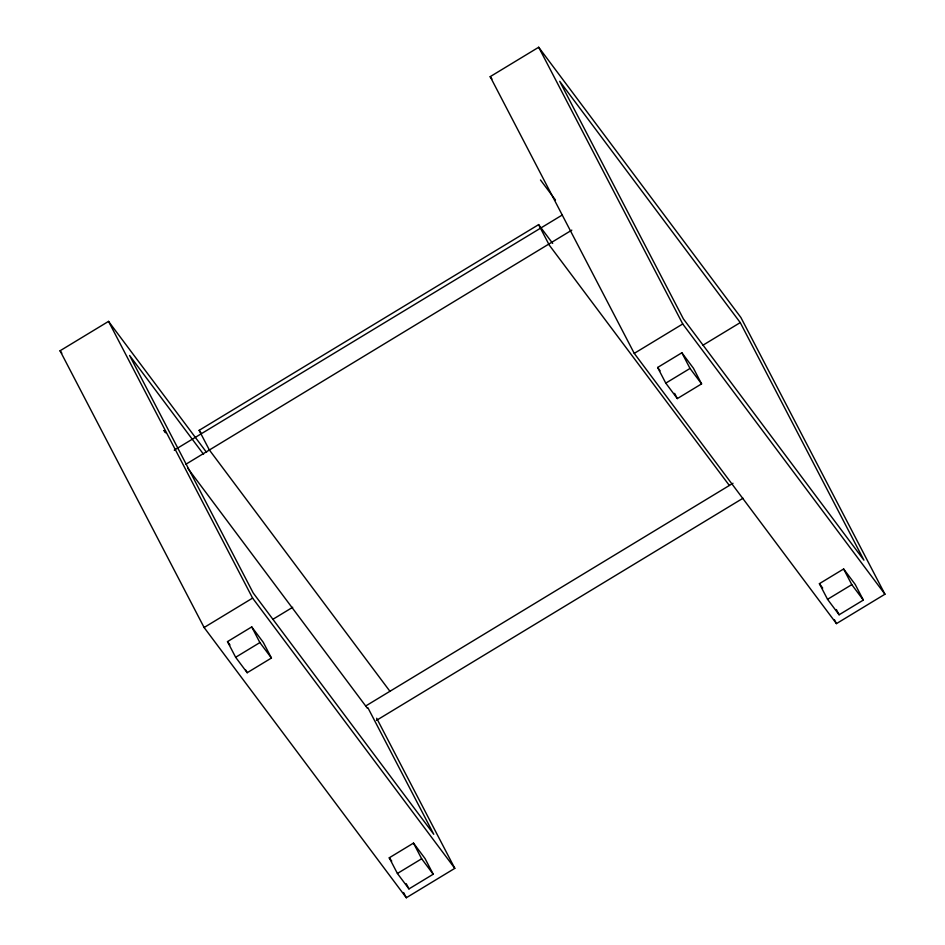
<?xml version="1.0" encoding="UTF-8"?>
<svg xmlns="http://www.w3.org/2000/svg" width="945" height="945" viewBox="0 0 945 945"><rect width="100%" height="100%" fill="white"/><g stroke="black" fill="none" stroke-linecap="round" stroke-linejoin="round"><path stroke-width="1.42" d="M174.908 449.726L174.258 450.139L562.228 215.035M548.643 244.282L729.351 485.47M490.195 76.651L538.685 47.25L740.892 317.496L884.945 594.216L836.455 623.617L634.249 353.371L490.195 76.651L491.955 79.014M376.665 718.247L454.805 868.349L406.315 897.75L204.108 627.504L60.055 350.784L108.545 321.383L206.565 452.383M389.919 691.268L209.317 449.903L199.135 430.341L538.615 224.638L548.797 244.188M185.822 464.279L571.819 230.131M634.249 353.371L682.739 323.97L884.945 594.216M204.108 627.504L252.598 598.102L454.805 868.349M657.625 367.475L681.865 352.78L693.429 368.219L701.58 383.883L677.329 398.589L665.776 383.138L657.625 367.475L660.106 370.783M702.95 345.208L740.254 322.599L863.919 560.161L683.377 318.867L559.712 81.305L740.254 322.599M227.485 641.62L251.736 626.913L263.289 642.364L271.439 658.027L247.2 672.722L235.648 657.283L227.485 641.62L229.966 644.927M272.81 619.353L292.702 607.281M665.776 383.138L690.027 368.444L701.58 383.883M235.648 657.283L259.887 642.576L271.439 658.027M365.691 705.998L732.989 483.273M376.464 720.374L743.018 498.228M819.398 583.667L843.637 568.973L855.19 584.412L863.34 600.075L839.101 614.782L827.548 599.331L819.398 583.667L822.693 588.085M389.257 857.812L413.497 843.105L425.049 858.556L433.212 874.22L408.961 888.914L397.408 873.475L389.257 857.812L391.726 861.119M827.548 599.331L851.788 584.636L863.34 600.075M397.408 873.475L421.659 858.769L433.212 874.22M540.481 179.975L555.459 199.997M538.544 224.52L552.671 243.408M199.135 430.341L200.895 432.692M203.553 454.309L129.571 355.45L253.236 593.011L433.779 834.293L367.865 707.687M187.712 468.153L367.333 708.195M60.055 350.784L61.827 353.146M843.637 568.973L851.788 584.636M836.384 609.56L839.101 614.782M538.685 47.25L682.739 323.97M834.411 619.696L836.455 623.617M681.865 352.78L690.027 368.444M674.612 393.368L677.329 398.589M413.497 843.105L421.659 858.769M406.244 883.693L408.961 888.914M108.545 321.383L252.598 598.102M403.598 892.529L406.315 897.75M251.736 626.913L259.887 642.576M245.842 670.111L247.2 672.722M164.064 430.554L165.729 432.786L164.04 430.542"/></g></svg>
